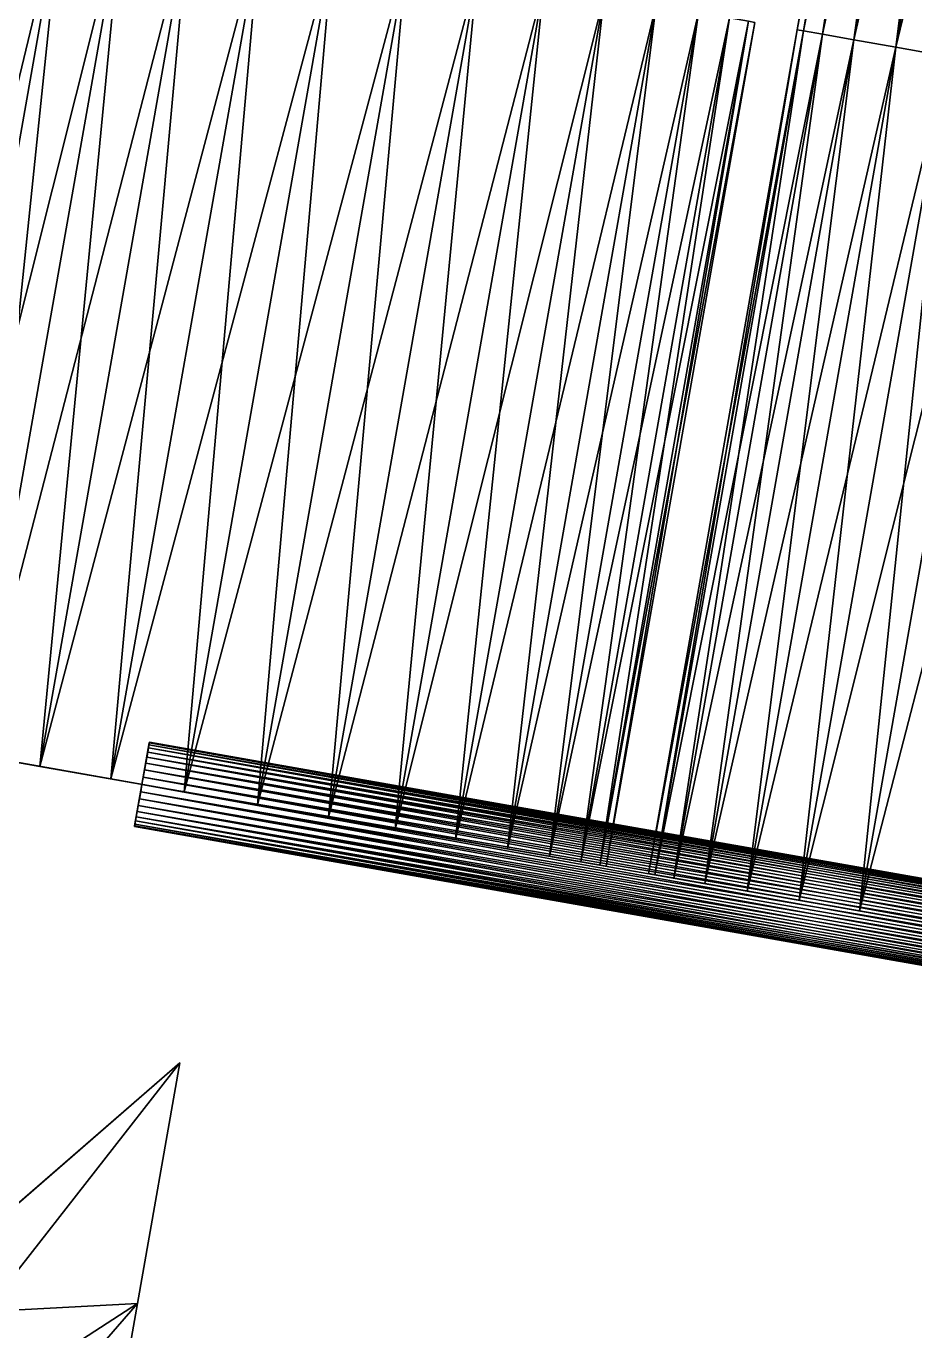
# Model space of a CAD drawing. Header units: metres. Extents: x -1.14 to 1.51, y -0.35 to 3.51.
# Drawn here: x -0.754 to -0.339, y 0.962 to 1.571 of the extents above; entities that cross this region are included whole.
import ezdxf

# ---------------------------------------------------------------- set-up
doc = ezdxf.new("R2010")
doc.units = ezdxf.units.M

msp = doc.modelspace()

# ---------------------------------------------------------------- linework, layer by layer
at = {"layer": 'Banana'}
for points in [[(-0.96697, 0.83976, 0.07063), (-0.96697, 0.83976, -0.07062), (-0.68205, 1.08716, 0)], [(-0.68205, 1.08716, 0.04766), (-0.81853, 0.96865, 0.09211), (-0.96697, 0.83976, 0.07063)], [(-0.68205, 1.08716, 0.04766), (-0.96697, 0.83976, 0.07063), (-0.68205, 1.08716, 0)], [(-0.68205, 1.08716, 0), (-0.96697, 0.83976, -0.07062), (-0.68205, 1.08716, -0.04766)], [(-0.68205, 1.08716, -0.04766), (-0.96697, 0.83976, -0.07062), (-0.81853, 0.96865, -0.09211)], [(-0.68205, 1.08716, 0.1), (-0.83964, 0.88557, 0.09211), (-0.81853, 0.96865, 0.09211)], [(-0.68205, 1.08716, 0.1), (-0.70186, 0.97481, 0.1), (-0.83964, 0.88557, 0.09211)], [(-0.81853, 0.96865, -0.09211), (-0.70186, 0.97481, -0.1), (-0.68205, 1.08716, -0.1)], [(-0.68205, 1.08716, -0.1), (-0.68205, 1.08716, -0.04766), (-0.81853, 0.96865, -0.09211)], [(-0.68205, 1.08716, 0.1), (-0.81853, 0.96865, 0.09211), (-0.68205, 1.08716, 0.04766)], [(-0.68205, 1.08716, 0.04766), (-0.70186, 0.97481, 0.1), (-0.68205, 1.08716, 0.1)], [(-0.68205, 1.08716, 0.04766), (-0.70186, 0.97481, 0.04766), (-0.70186, 0.97481, 0.1)], [(-0.68205, 1.08716, 0), (-0.70186, 0.97481, 0.04766), (-0.68205, 1.08716, 0.04766)], [(-0.68205, 1.08716, 0), (-0.70186, 0.97481, 0), (-0.70186, 0.97481, 0.04766)], [(-0.68205, 1.08716, -0.04766), (-0.70186, 0.97481, 0), (-0.68205, 1.08716, 0)], [(-0.68205, 1.08716, -0.04766), (-0.70186, 0.97481, -0.04766), (-0.70186, 0.97481, 0)], [(-0.68205, 1.08716, -0.1), (-0.70186, 0.97481, -0.04766), (-0.68205, 1.08716, -0.04766)], [(-0.68205, 1.08716, -0.1), (-0.70186, 0.97481, -0.1), (-0.70186, 0.97481, -0.04766)], [(-0.70186, 0.97481, 0.1), (-0.86646, 0.78565, 0.09211), (-0.83964, 0.88557, 0.09211)], [(-0.70186, 0.97481, 0.1), (-0.72564, 0.83993, 0.1), (-0.86646, 0.78565, 0.09211)], [(-0.81853, 0.96865, -0.09211), (-0.83964, 0.88557, -0.09211), (-0.70186, 0.97481, -0.1)], [(-0.83964, 0.88557, -0.09211), (-0.72564, 0.83993, -0.1), (-0.70186, 0.97481, -0.1)], [(-0.70186, 0.97481, 0.04766), (-0.72564, 0.83993, 0.1), (-0.70186, 0.97481, 0.1)], [(-0.70186, 0.97481, 0.04766), (-0.72564, 0.83993, 0.04766), (-0.72564, 0.83993, 0.1)], [(-0.70186, 0.97481, 0), (-0.72564, 0.83993, 0.04766), (-0.70186, 0.97481, 0.04766)], [(-0.70186, 0.97481, 0), (-0.72564, 0.83993, 0), (-0.72564, 0.83993, 0.04766)], [(-0.70186, 0.97481, -0.04766), (-0.72564, 0.83993, 0), (-0.70186, 0.97481, 0)], [(-0.70186, 0.97481, -0.04766), (-0.72564, 0.83993, -0.04766), (-0.72564, 0.83993, 0)], [(-0.70186, 0.97481, -0.1), (-0.72564, 0.83993, -0.04766), (-0.70186, 0.97481, -0.04766)], [(-0.70186, 0.97481, -0.1), (-0.72564, 0.83993, -0.1), (-0.72564, 0.83993, -0.04766)]]:
    msp.add_3dface(points, dxfattribs=at)
at = {"layer": 'Cylinder 7'}
for points in [[(-0.69974, 1.21721, -0.431), (-0.69626, 1.23691, -0.431), (-0.69632, 1.23661, -0.42753)], [(-0.69974, 1.21721, -0.431), (-0.69626, 1.23691, -0.431), (-0.69974, 1.21721, -0.431)], [(-0.69974, 1.21721, -0.431), (-0.69632, 1.23661, -0.43447), (-0.69626, 1.23691, -0.431)], [(-0.69974, 1.21721, -0.431), (-0.69632, 1.23661, -0.42753), (-0.69647, 1.23572, -0.42416)], [(-0.69974, 1.21721, -0.431), (-0.69632, 1.23661, -0.42753), (-0.69974, 1.21721, -0.431)], [(-0.69974, 1.21721, -0.431), (-0.69632, 1.23661, -0.43447), (-0.69974, 1.21721, -0.431)], [(-0.69974, 1.21721, -0.431), (-0.69647, 1.23572, -0.43784), (-0.69632, 1.23661, -0.43447)], [(-0.69632, 1.23661, -0.42753), (-0.69647, 1.23572, -0.42416), (-0.69647, 1.23572, -0.42416)], [(-0.69632, 1.23661, -0.42753), (-0.69632, 1.23661, -0.42753), (-0.69647, 1.23572, -0.42416)], [(-0.69632, 1.23661, -0.42753), (-0.0662, 1.12459, -0.42416), (-0.69647, 1.23572, -0.42416)], [(-0.69647, 1.23572, -0.43784), (-0.69632, 1.23661, -0.43447), (-0.69632, 1.23661, -0.43447)], [(-0.69647, 1.23572, -0.43784), (-0.69647, 1.23572, -0.43784), (-0.69632, 1.23661, -0.43447)], [(-0.69647, 1.23572, -0.43784), (-0.06604, 1.12547, -0.43447), (-0.69632, 1.23661, -0.43447)], [(-0.69626, 1.23691, -0.431), (-0.69632, 1.23661, -0.42753), (-0.69632, 1.23661, -0.42753)], [(-0.69626, 1.23691, -0.431), (-0.69626, 1.23691, -0.431), (-0.69632, 1.23661, -0.42753)], [(-0.69626, 1.23691, -0.431), (-0.06604, 1.12547, -0.42753), (-0.69632, 1.23661, -0.42753)], [(-0.69632, 1.23661, -0.43447), (-0.69626, 1.23691, -0.431), (-0.69626, 1.23691, -0.431)], [(-0.69632, 1.23661, -0.43447), (-0.69632, 1.23661, -0.43447), (-0.69626, 1.23691, -0.431)], [(-0.69632, 1.23661, -0.43447), (-0.06599, 1.12577, -0.431), (-0.69626, 1.23691, -0.431)], [(-0.69632, 1.23661, -0.42753), (-0.06604, 1.12547, -0.42753), (-0.0662, 1.12459, -0.42416)], [(-0.69632, 1.23661, -0.43447), (-0.06604, 1.12547, -0.43447), (-0.06599, 1.12577, -0.431)], [(-0.69626, 1.23691, -0.431), (-0.06599, 1.12577, -0.431), (-0.06604, 1.12547, -0.42753)], [(-0.69974, 1.21721, -0.431), (-0.69647, 1.23572, -0.42416), (-0.69673, 1.23427, -0.421)], [(-0.69974, 1.21721, -0.431), (-0.69647, 1.23572, -0.42416), (-0.69974, 1.21721, -0.431)], [(-0.69974, 1.21721, -0.431), (-0.69647, 1.23572, -0.43784), (-0.69974, 1.21721, -0.431)], [(-0.69974, 1.21721, -0.431), (-0.69673, 1.23427, -0.441), (-0.69647, 1.23572, -0.43784)], [(-0.69974, 1.21721, -0.431), (-0.69673, 1.23427, -0.421), (-0.69708, 1.2323, -0.41814)], [(-0.69974, 1.21721, -0.431), (-0.69673, 1.23427, -0.421), (-0.69974, 1.21721, -0.431)], [(-0.69974, 1.21721, -0.431), (-0.69673, 1.23427, -0.441), (-0.69974, 1.21721, -0.431)], [(-0.69974, 1.21721, -0.431), (-0.69708, 1.2323, -0.44386), (-0.69673, 1.23427, -0.441)], [(-0.69974, 1.21721, -0.431), (-0.69708, 1.2323, -0.41814), (-0.6975, 1.22987, -0.41568)], [(-0.69974, 1.21721, -0.431), (-0.69708, 1.2323, -0.41814), (-0.69974, 1.21721, -0.431)], [(-0.69974, 1.21721, -0.431), (-0.69708, 1.2323, -0.44386), (-0.69974, 1.21721, -0.431)], [(-0.69974, 1.21721, -0.431), (-0.6975, 1.22987, -0.44632), (-0.69708, 1.2323, -0.44386)], [(-0.69708, 1.2323, -0.41814), (-0.6975, 1.22987, -0.41568), (-0.6975, 1.22987, -0.41568)], [(-0.69708, 1.2323, -0.41814), (-0.69708, 1.2323, -0.41814), (-0.6975, 1.22987, -0.41568)], [(-0.69708, 1.2323, -0.41814), (-0.06723, 1.11874, -0.41568), (-0.6975, 1.22987, -0.41568)], [(-0.6975, 1.22987, -0.44632), (-0.69708, 1.2323, -0.44386), (-0.69708, 1.2323, -0.44386)], [(-0.6975, 1.22987, -0.44632), (-0.6975, 1.22987, -0.44632), (-0.69708, 1.2323, -0.44386)], [(-0.6975, 1.22987, -0.44632), (-0.0668, 1.12117, -0.44386), (-0.69708, 1.2323, -0.44386)], [(-0.69673, 1.23427, -0.421), (-0.69708, 1.2323, -0.41814), (-0.69708, 1.2323, -0.41814)], [(-0.69673, 1.23427, -0.421), (-0.69673, 1.23427, -0.421), (-0.69708, 1.2323, -0.41814)], [(-0.69673, 1.23427, -0.421), (-0.0668, 1.12117, -0.41814), (-0.69708, 1.2323, -0.41814)], [(-0.69708, 1.2323, -0.44386), (-0.69673, 1.23427, -0.441), (-0.69673, 1.23427, -0.441)], [(-0.69708, 1.2323, -0.44386), (-0.69708, 1.2323, -0.44386), (-0.69673, 1.23427, -0.441)], [(-0.69708, 1.2323, -0.44386), (-0.06645, 1.12313, -0.441), (-0.69673, 1.23427, -0.441)], [(-0.69708, 1.2323, -0.41814), (-0.0668, 1.12117, -0.41814), (-0.06723, 1.11874, -0.41568)], [(-0.69708, 1.2323, -0.44386), (-0.0668, 1.12117, -0.44386), (-0.06645, 1.12313, -0.441)], [(-0.69647, 1.23572, -0.42416), (-0.69673, 1.23427, -0.421), (-0.69673, 1.23427, -0.421)], [(-0.69647, 1.23572, -0.42416), (-0.69647, 1.23572, -0.42416), (-0.69673, 1.23427, -0.421)], [(-0.69647, 1.23572, -0.42416), (-0.06645, 1.12313, -0.421), (-0.69673, 1.23427, -0.421)], [(-0.69673, 1.23427, -0.441), (-0.69647, 1.23572, -0.43784), (-0.69647, 1.23572, -0.43784)], [(-0.69673, 1.23427, -0.441), (-0.69673, 1.23427, -0.441), (-0.69647, 1.23572, -0.43784)], [(-0.69673, 1.23427, -0.441), (-0.0662, 1.12459, -0.43784), (-0.69647, 1.23572, -0.43784)], [(-0.69673, 1.23427, -0.421), (-0.06645, 1.12313, -0.421), (-0.0668, 1.12117, -0.41814)], [(-0.69673, 1.23427, -0.441), (-0.06645, 1.12313, -0.441), (-0.0662, 1.12459, -0.43784)], [(-0.69647, 1.23572, -0.42416), (-0.0662, 1.12459, -0.42416), (-0.06645, 1.12313, -0.421)], [(-0.69647, 1.23572, -0.43784), (-0.0662, 1.12459, -0.43784), (-0.06604, 1.12547, -0.43447)], [(-0.69974, 1.21721, -0.431), (-0.6975, 1.22987, -0.41568), (-0.698, 1.22706, -0.41368)], [(-0.69974, 1.21721, -0.431), (-0.6975, 1.22987, -0.41568), (-0.69974, 1.21721, -0.431)], [(-0.69974, 1.21721, -0.431), (-0.6975, 1.22987, -0.44632), (-0.69974, 1.21721, -0.431)], [(-0.69974, 1.21721, -0.431), (-0.698, 1.22706, -0.44832), (-0.6975, 1.22987, -0.44632)], [(-0.69974, 1.21721, -0.431), (-0.698, 1.22706, -0.41368), (-0.69855, 1.22395, -0.41221)], [(-0.69974, 1.21721, -0.431), (-0.698, 1.22706, -0.41368), (-0.69974, 1.21721, -0.431)], [(-0.69974, 1.21721, -0.431), (-0.698, 1.22706, -0.44832), (-0.69974, 1.21721, -0.431)], [(-0.69974, 1.21721, -0.431), (-0.69855, 1.22395, -0.44979), (-0.698, 1.22706, -0.44832)], [(-0.698, 1.22706, -0.41368), (-0.69855, 1.22395, -0.41221), (-0.69855, 1.22395, -0.41221)], [(-0.698, 1.22706, -0.41368), (-0.698, 1.22706, -0.41368), (-0.69855, 1.22395, -0.41221)], [(-0.698, 1.22706, -0.41368), (-0.06827, 1.11281, -0.41221), (-0.69855, 1.22395, -0.41221)], [(-0.69855, 1.22395, -0.44979), (-0.698, 1.22706, -0.44832), (-0.698, 1.22706, -0.44832)], [(-0.69855, 1.22395, -0.44979), (-0.69855, 1.22395, -0.44979), (-0.698, 1.22706, -0.44832)], [(-0.69855, 1.22395, -0.44979), (-0.06772, 1.11593, -0.44832), (-0.698, 1.22706, -0.44832)], [(-0.6975, 1.22987, -0.41568), (-0.698, 1.22706, -0.41368), (-0.698, 1.22706, -0.41368)], [(-0.6975, 1.22987, -0.41568), (-0.6975, 1.22987, -0.41568), (-0.698, 1.22706, -0.41368)], [(-0.6975, 1.22987, -0.41568), (-0.06772, 1.11593, -0.41368), (-0.698, 1.22706, -0.41368)], [(-0.698, 1.22706, -0.44832), (-0.6975, 1.22987, -0.44632), (-0.6975, 1.22987, -0.44632)], [(-0.698, 1.22706, -0.44832), (-0.698, 1.22706, -0.44832), (-0.6975, 1.22987, -0.44632)], [(-0.698, 1.22706, -0.44832), (-0.06723, 1.11874, -0.44632), (-0.6975, 1.22987, -0.44632)], [(-0.698, 1.22706, -0.41368), (-0.06772, 1.11593, -0.41368), (-0.06827, 1.11281, -0.41221)], [(-0.698, 1.22706, -0.44832), (-0.06772, 1.11593, -0.44832), (-0.06723, 1.11874, -0.44632)], [(-0.6975, 1.22987, -0.41568), (-0.06723, 1.11874, -0.41568), (-0.06772, 1.11593, -0.41368)], [(-0.6975, 1.22987, -0.44632), (-0.06723, 1.11874, -0.44632), (-0.0668, 1.12117, -0.44386)], [(-0.69974, 1.21721, -0.431), (-0.69855, 1.22395, -0.41221), (-0.69913, 1.22063, -0.4113)], [(-0.69974, 1.21721, -0.431), (-0.69855, 1.22395, -0.41221), (-0.69974, 1.21721, -0.431)], [(-0.69974, 1.21721, -0.431), (-0.69855, 1.22395, -0.44979), (-0.69974, 1.21721, -0.431)], [(-0.69974, 1.21721, -0.431), (-0.69913, 1.22063, -0.4507), (-0.69855, 1.22395, -0.44979)], [(-0.69974, 1.21721, -0.431), (-0.69913, 1.22063, -0.4113), (-0.69974, 1.21721, -0.411)], [(-0.69913, 1.22063, -0.4113), (-0.69974, 1.21721, -0.411), (-0.69974, 1.21721, -0.411)], [(-0.69913, 1.22063, -0.4113), (-0.69913, 1.22063, -0.4113), (-0.69974, 1.21721, -0.411)], [(-0.69913, 1.22063, -0.4113), (-0.06946, 1.10608, -0.411), (-0.69974, 1.21721, -0.411)], [(-0.69974, 1.21721, -0.431), (-0.69913, 1.22063, -0.4113), (-0.69974, 1.21721, -0.431)], [(-0.69974, 1.21721, -0.431), (-0.69913, 1.22063, -0.4507), (-0.69974, 1.21721, -0.431)], [(-0.69974, 1.21721, -0.431), (-0.69974, 1.21721, -0.451), (-0.69913, 1.22063, -0.4507)], [(-0.69974, 1.21721, -0.451), (-0.69913, 1.22063, -0.4507), (-0.69913, 1.22063, -0.4507)], [(-0.69974, 1.21721, -0.451), (-0.69974, 1.21721, -0.451), (-0.69913, 1.22063, -0.4507)], [(-0.69974, 1.21721, -0.451), (-0.06886, 1.1095, -0.4507), (-0.69913, 1.22063, -0.4507)], [(-0.69855, 1.22395, -0.41221), (-0.69913, 1.22063, -0.4113), (-0.69913, 1.22063, -0.4113)], [(-0.69855, 1.22395, -0.41221), (-0.69855, 1.22395, -0.41221), (-0.69913, 1.22063, -0.4113)], [(-0.69855, 1.22395, -0.41221), (-0.06886, 1.1095, -0.4113), (-0.69913, 1.22063, -0.4113)], [(-0.69913, 1.22063, -0.4507), (-0.69855, 1.22395, -0.44979), (-0.69855, 1.22395, -0.44979)], [(-0.69913, 1.22063, -0.4507), (-0.69913, 1.22063, -0.4507), (-0.69855, 1.22395, -0.44979)], [(-0.69913, 1.22063, -0.4507), (-0.06827, 1.11281, -0.44979), (-0.69855, 1.22395, -0.44979)], [(-0.69913, 1.22063, -0.4113), (-0.06886, 1.1095, -0.4113), (-0.06946, 1.10608, -0.411)], [(-0.69913, 1.22063, -0.4507), (-0.06886, 1.1095, -0.4507), (-0.06827, 1.11281, -0.44979)], [(-0.69855, 1.22395, -0.41221), (-0.06827, 1.11281, -0.41221), (-0.06886, 1.1095, -0.4113)], [(-0.69855, 1.22395, -0.44979), (-0.06827, 1.11281, -0.44979), (-0.06772, 1.11593, -0.44832)], [(-0.69974, 1.21721, -0.431), (-0.70321, 1.19751, -0.431), (-0.70316, 1.19781, -0.43447)], [(-0.69974, 1.21721, -0.431), (-0.70321, 1.19751, -0.431), (-0.69974, 1.21721, -0.431)], [(-0.69974, 1.21721, -0.431), (-0.70316, 1.19781, -0.42753), (-0.70321, 1.19751, -0.431)], [(-0.69974, 1.21721, -0.431), (-0.70316, 1.19781, -0.43447), (-0.703, 1.1987, -0.43784)], [(-0.69974, 1.21721, -0.431), (-0.70316, 1.19781, -0.43447), (-0.69974, 1.21721, -0.431)], [(-0.69974, 1.21721, -0.431), (-0.70316, 1.19781, -0.42753), (-0.69974, 1.21721, -0.431)], [(-0.69974, 1.21721, -0.431), (-0.703, 1.1987, -0.42416), (-0.70316, 1.19781, -0.42753)], [(-0.69974, 1.21721, -0.431), (-0.703, 1.1987, -0.43784), (-0.70274, 1.20015, -0.441)], [(-0.69974, 1.21721, -0.431), (-0.703, 1.1987, -0.43784), (-0.69974, 1.21721, -0.431)], [(-0.69974, 1.21721, -0.431), (-0.703, 1.1987, -0.42416), (-0.69974, 1.21721, -0.431)], [(-0.69974, 1.21721, -0.431), (-0.70274, 1.20015, -0.421), (-0.703, 1.1987, -0.42416)], [(-0.69974, 1.21721, -0.431), (-0.70274, 1.20015, -0.441), (-0.7024, 1.20212, -0.44386)], [(-0.69974, 1.21721, -0.431), (-0.70274, 1.20015, -0.441), (-0.69974, 1.21721, -0.431)], [(-0.69974, 1.21721, -0.431), (-0.70274, 1.20015, -0.421), (-0.69974, 1.21721, -0.431)], [(-0.69974, 1.21721, -0.431), (-0.7024, 1.20212, -0.41814), (-0.70274, 1.20015, -0.421)], [(-0.69974, 1.21721, -0.431), (-0.7024, 1.20212, -0.44386), (-0.70197, 1.20455, -0.44632)], [(-0.69974, 1.21721, -0.431), (-0.7024, 1.20212, -0.44386), (-0.69974, 1.21721, -0.431)], [(-0.69974, 1.21721, -0.431), (-0.7024, 1.20212, -0.41814), (-0.69974, 1.21721, -0.431)], [(-0.69974, 1.21721, -0.431), (-0.70197, 1.20455, -0.41568), (-0.7024, 1.20212, -0.41814)], [(-0.69974, 1.21721, -0.431), (-0.70197, 1.20455, -0.44632), (-0.70147, 1.20736, -0.44832)], [(-0.69974, 1.21721, -0.431), (-0.70197, 1.20455, -0.44632), (-0.69974, 1.21721, -0.431)], [(-0.69974, 1.21721, -0.431), (-0.70197, 1.20455, -0.41568), (-0.69974, 1.21721, -0.431)], [(-0.69974, 1.21721, -0.431), (-0.70147, 1.20736, -0.41368), (-0.70197, 1.20455, -0.41568)], [(-0.69974, 1.21721, -0.431), (-0.70147, 1.20736, -0.44832), (-0.70092, 1.21047, -0.44979)], [(-0.69974, 1.21721, -0.431), (-0.70147, 1.20736, -0.44832), (-0.69974, 1.21721, -0.431)], [(-0.69974, 1.21721, -0.431), (-0.70147, 1.20736, -0.41368), (-0.69974, 1.21721, -0.431)], [(-0.69974, 1.21721, -0.431), (-0.70092, 1.21047, -0.41221), (-0.70147, 1.20736, -0.41368)], [(-0.69974, 1.21721, -0.431), (-0.70092, 1.21047, -0.44979), (-0.70034, 1.21379, -0.4507)], [(-0.69974, 1.21721, -0.431), (-0.70092, 1.21047, -0.44979), (-0.69974, 1.21721, -0.431)], [(-0.69974, 1.21721, -0.431), (-0.70092, 1.21047, -0.41221), (-0.69974, 1.21721, -0.431)], [(-0.69974, 1.21721, -0.431), (-0.70034, 1.21379, -0.4113), (-0.70092, 1.21047, -0.41221)], [(-0.70092, 1.21047, -0.44979), (-0.70034, 1.21379, -0.4507), (-0.70034, 1.21379, -0.4507)], [(-0.70092, 1.21047, -0.44979), (-0.70092, 1.21047, -0.44979), (-0.70034, 1.21379, -0.4507)], [(-0.70092, 1.21047, -0.44979), (-0.07006, 1.10266, -0.4507), (-0.70034, 1.21379, -0.4507)], [(-0.70034, 1.21379, -0.4113), (-0.70092, 1.21047, -0.41221), (-0.70092, 1.21047, -0.41221)], [(-0.70034, 1.21379, -0.4113), (-0.70034, 1.21379, -0.4113), (-0.70092, 1.21047, -0.41221)], [(-0.70034, 1.21379, -0.4113), (-0.07065, 1.09934, -0.41221), (-0.70092, 1.21047, -0.41221)], [(-0.69974, 1.21721, -0.431), (-0.70034, 1.21379, -0.4507), (-0.69974, 1.21721, -0.451)], [(-0.70034, 1.21379, -0.4507), (-0.69974, 1.21721, -0.451), (-0.69974, 1.21721, -0.451)], [(-0.70034, 1.21379, -0.4507), (-0.70034, 1.21379, -0.4507), (-0.69974, 1.21721, -0.451)], [(-0.70034, 1.21379, -0.4507), (-0.06946, 1.10608, -0.451), (-0.69974, 1.21721, -0.451)], [(-0.69974, 1.21721, -0.431), (-0.70034, 1.21379, -0.4507), (-0.69974, 1.21721, -0.431)], [(-0.69974, 1.21721, -0.431), (-0.70034, 1.21379, -0.4113), (-0.69974, 1.21721, -0.431)], [(-0.69974, 1.21721, -0.431), (-0.69974, 1.21721, -0.411), (-0.70034, 1.21379, -0.4113)], [(-0.69974, 1.21721, -0.411), (-0.70034, 1.21379, -0.4113), (-0.70034, 1.21379, -0.4113)], [(-0.69974, 1.21721, -0.411), (-0.69974, 1.21721, -0.411), (-0.70034, 1.21379, -0.4113)], [(-0.69974, 1.21721, -0.411), (-0.07006, 1.10266, -0.4113), (-0.70034, 1.21379, -0.4113)], [(-0.70034, 1.21379, -0.4507), (-0.07006, 1.10266, -0.4507), (-0.06946, 1.10608, -0.451)], [(-0.70034, 1.21379, -0.4113), (-0.07006, 1.10266, -0.4113), (-0.07065, 1.09934, -0.41221)], [(-0.69974, 1.21721, -0.431), (-0.69974, 1.21721, -0.451), (-0.69974, 1.21721, -0.431)], [(-0.69974, 1.21721, -0.411), (-0.06946, 1.10608, -0.411), (-0.07006, 1.10266, -0.4113)], [(-0.69974, 1.21721, -0.431), (-0.69974, 1.21721, -0.411), (-0.69974, 1.21721, -0.431)], [(-0.69974, 1.21721, -0.451), (-0.06946, 1.10608, -0.451), (-0.06886, 1.1095, -0.4507)], [(-0.70197, 1.20455, -0.44632), (-0.70147, 1.20736, -0.44832), (-0.70147, 1.20736, -0.44832)], [(-0.70197, 1.20455, -0.44632), (-0.70197, 1.20455, -0.44632), (-0.70147, 1.20736, -0.44832)], [(-0.70197, 1.20455, -0.44632), (-0.0712, 1.09623, -0.44832), (-0.70147, 1.20736, -0.44832)], [(-0.70147, 1.20736, -0.41368), (-0.70197, 1.20455, -0.41568), (-0.70197, 1.20455, -0.41568)], [(-0.70147, 1.20736, -0.41368), (-0.70147, 1.20736, -0.41368), (-0.70197, 1.20455, -0.41568)], [(-0.70147, 1.20736, -0.41368), (-0.07169, 1.09342, -0.41568), (-0.70197, 1.20455, -0.41568)], [(-0.70147, 1.20736, -0.44832), (-0.70092, 1.21047, -0.44979), (-0.70092, 1.21047, -0.44979)], [(-0.70147, 1.20736, -0.44832), (-0.70147, 1.20736, -0.44832), (-0.70092, 1.21047, -0.44979)], [(-0.70147, 1.20736, -0.44832), (-0.07065, 1.09934, -0.44979), (-0.70092, 1.21047, -0.44979)], [(-0.70092, 1.21047, -0.41221), (-0.70147, 1.20736, -0.41368), (-0.70147, 1.20736, -0.41368)], [(-0.70092, 1.21047, -0.41221), (-0.70092, 1.21047, -0.41221), (-0.70147, 1.20736, -0.41368)], [(-0.70092, 1.21047, -0.41221), (-0.0712, 1.09623, -0.41368), (-0.70147, 1.20736, -0.41368)], [(-0.70147, 1.20736, -0.44832), (-0.0712, 1.09623, -0.44832), (-0.07065, 1.09934, -0.44979)], [(-0.70147, 1.20736, -0.41368), (-0.0712, 1.09623, -0.41368), (-0.07169, 1.09342, -0.41568)], [(-0.70092, 1.21047, -0.44979), (-0.07065, 1.09934, -0.44979), (-0.07006, 1.10266, -0.4507)], [(-0.70092, 1.21047, -0.41221), (-0.07065, 1.09934, -0.41221), (-0.0712, 1.09623, -0.41368)], [(-0.703, 1.1987, -0.43784), (-0.70274, 1.20015, -0.441), (-0.70274, 1.20015, -0.441)], [(-0.703, 1.1987, -0.43784), (-0.703, 1.1987, -0.43784), (-0.70274, 1.20015, -0.441)], [(-0.703, 1.1987, -0.43784), (-0.07247, 1.08902, -0.441), (-0.70274, 1.20015, -0.441)], [(-0.70274, 1.20015, -0.421), (-0.703, 1.1987, -0.42416), (-0.703, 1.1987, -0.42416)], [(-0.70274, 1.20015, -0.421), (-0.70274, 1.20015, -0.421), (-0.703, 1.1987, -0.42416)], [(-0.70274, 1.20015, -0.421), (-0.07272, 1.08757, -0.42416), (-0.703, 1.1987, -0.42416)], [(-0.70274, 1.20015, -0.441), (-0.7024, 1.20212, -0.44386), (-0.7024, 1.20212, -0.44386)], [(-0.70274, 1.20015, -0.441), (-0.70274, 1.20015, -0.441), (-0.7024, 1.20212, -0.44386)], [(-0.70274, 1.20015, -0.441), (-0.07212, 1.09099, -0.44386), (-0.7024, 1.20212, -0.44386)], [(-0.7024, 1.20212, -0.41814), (-0.70274, 1.20015, -0.421), (-0.70274, 1.20015, -0.421)], [(-0.7024, 1.20212, -0.41814), (-0.7024, 1.20212, -0.41814), (-0.70274, 1.20015, -0.421)], [(-0.7024, 1.20212, -0.41814), (-0.07247, 1.08902, -0.421), (-0.70274, 1.20015, -0.421)], [(-0.70274, 1.20015, -0.441), (-0.07247, 1.08902, -0.441), (-0.07212, 1.09099, -0.44386)], [(-0.70274, 1.20015, -0.421), (-0.07247, 1.08902, -0.421), (-0.07272, 1.08757, -0.42416)], [(-0.7024, 1.20212, -0.44386), (-0.70197, 1.20455, -0.44632), (-0.70197, 1.20455, -0.44632)], [(-0.7024, 1.20212, -0.44386), (-0.7024, 1.20212, -0.44386), (-0.70197, 1.20455, -0.44632)], [(-0.7024, 1.20212, -0.44386), (-0.07169, 1.09342, -0.44632), (-0.70197, 1.20455, -0.44632)], [(-0.70197, 1.20455, -0.41568), (-0.7024, 1.20212, -0.41814), (-0.7024, 1.20212, -0.41814)], [(-0.70197, 1.20455, -0.41568), (-0.70197, 1.20455, -0.41568), (-0.7024, 1.20212, -0.41814)], [(-0.70197, 1.20455, -0.41568), (-0.07212, 1.09099, -0.41814), (-0.7024, 1.20212, -0.41814)], [(-0.7024, 1.20212, -0.44386), (-0.07212, 1.09099, -0.44386), (-0.07169, 1.09342, -0.44632)], [(-0.7024, 1.20212, -0.41814), (-0.07212, 1.09099, -0.41814), (-0.07247, 1.08902, -0.421)], [(-0.70197, 1.20455, -0.44632), (-0.07169, 1.09342, -0.44632), (-0.0712, 1.09623, -0.44832)], [(-0.70197, 1.20455, -0.41568), (-0.07169, 1.09342, -0.41568), (-0.07212, 1.09099, -0.41814)], [(-0.70321, 1.19751, -0.431), (-0.70316, 1.19781, -0.43447), (-0.70316, 1.19781, -0.43447)], [(-0.70321, 1.19751, -0.431), (-0.70321, 1.19751, -0.431), (-0.70316, 1.19781, -0.43447)], [(-0.70321, 1.19751, -0.431), (-0.07288, 1.08668, -0.43447), (-0.70316, 1.19781, -0.43447)], [(-0.70316, 1.19781, -0.42753), (-0.70321, 1.19751, -0.431), (-0.70321, 1.19751, -0.431)], [(-0.70316, 1.19781, -0.42753), (-0.70316, 1.19781, -0.42753), (-0.70321, 1.19751, -0.431)], [(-0.70316, 1.19781, -0.42753), (-0.07293, 1.08638, -0.431), (-0.70321, 1.19751, -0.431)], [(-0.70321, 1.19751, -0.431), (-0.07293, 1.08638, -0.431), (-0.07288, 1.08668, -0.43447)], [(-0.70316, 1.19781, -0.43447), (-0.703, 1.1987, -0.43784), (-0.703, 1.1987, -0.43784)], [(-0.70316, 1.19781, -0.43447), (-0.70316, 1.19781, -0.43447), (-0.703, 1.1987, -0.43784)], [(-0.70316, 1.19781, -0.43447), (-0.07272, 1.08757, -0.43784), (-0.703, 1.1987, -0.43784)], [(-0.703, 1.1987, -0.42416), (-0.70316, 1.19781, -0.42753), (-0.70316, 1.19781, -0.42753)], [(-0.703, 1.1987, -0.42416), (-0.703, 1.1987, -0.42416), (-0.70316, 1.19781, -0.42753)], [(-0.703, 1.1987, -0.42416), (-0.07288, 1.08668, -0.42753), (-0.70316, 1.19781, -0.42753)], [(-0.70316, 1.19781, -0.43447), (-0.07288, 1.08668, -0.43447), (-0.07272, 1.08757, -0.43784)], [(-0.70316, 1.19781, -0.42753), (-0.07288, 1.08668, -0.42753), (-0.07293, 1.08638, -0.431)], [(-0.703, 1.1987, -0.43784), (-0.07272, 1.08757, -0.43784), (-0.07247, 1.08902, -0.441)], [(-0.703, 1.1987, -0.42416), (-0.07272, 1.08757, -0.42416), (-0.07288, 1.08668, -0.42753)]]:
    msp.add_3dface(points, dxfattribs=at)
at = {"layer": 'Cylinder 8'}
for points in [[(-0.39392, 1.56946, -0.2), (-0.32446, 1.96338, -0.2), (-0.32147, 1.96285, -0.16527)], [(-0.39093, 1.56893, -0.23473), (-0.32446, 1.96338, -0.2), (-0.39392, 1.56946, -0.2)], [(-0.39392, 1.56946, -0.2), (-0.32147, 1.96285, -0.16527), (-0.39093, 1.56893, -0.16527)], [(-0.39093, 1.56893, -0.23473), (-0.32147, 1.96285, -0.23473), (-0.32446, 1.96338, -0.2)], [(-0.39093, 1.56893, -0.16527), (-0.32147, 1.96285, -0.16527), (-0.31259, 1.96129, -0.1316)], [(-0.38204, 1.56736, -0.2684), (-0.32147, 1.96285, -0.23473), (-0.39093, 1.56893, -0.23473)], [(-0.38204, 1.56736, -0.2684), (-0.31259, 1.96129, -0.2684), (-0.32147, 1.96285, -0.23473)], [(-0.39093, 1.56893, -0.16527), (-0.31259, 1.96129, -0.1316), (-0.38204, 1.56736, -0.1316)], [(-0.38204, 1.56736, -0.1316), (-0.31259, 1.96129, -0.1316), (-0.29808, 1.95873, -0.1)], [(-0.36754, 1.56481, -0.3), (-0.31259, 1.96129, -0.2684), (-0.38204, 1.56736, -0.2684)], [(-0.38204, 1.56736, -0.1316), (-0.29808, 1.95873, -0.1), (-0.36754, 1.56481, -0.1)], [(-0.36754, 1.56481, -0.3), (-0.29808, 1.95873, -0.3), (-0.31259, 1.96129, -0.2684)], [(-0.36754, 1.56481, -0.1), (-0.29808, 1.95873, -0.1), (-0.27838, 1.95526, -0.07144)], [(-0.34784, 1.56133, -0.32856), (-0.29808, 1.95873, -0.3), (-0.36754, 1.56481, -0.3)], [(-0.34784, 1.56133, -0.32856), (-0.27838, 1.95526, -0.32856), (-0.29808, 1.95873, -0.3)], [(-0.36754, 1.56481, -0.1), (-0.27838, 1.95526, -0.07144), (-0.34784, 1.56133, -0.07144)], [(-0.34784, 1.56133, -0.07144), (-0.27838, 1.95526, -0.07144), (-0.25411, 1.95098, -0.04679)], [(-0.32357, 1.55705, -0.35321), (-0.27838, 1.95526, -0.32856), (-0.34784, 1.56133, -0.32856)], [(-0.34784, 1.56133, -0.07144), (-0.25411, 1.95098, -0.04679), (-0.32357, 1.55705, -0.04679)], [(-0.46338, 1.17554, -0.2), (-0.39392, 1.56946, -0.2), (-0.39093, 1.56893, -0.16527)], [(-0.46039, 1.17501, -0.23473), (-0.39392, 1.56946, -0.2), (-0.46338, 1.17554, -0.2)], [(-0.46338, 1.17554, -0.2), (-0.39093, 1.56893, -0.16527), (-0.46039, 1.17501, -0.16527)], [(-0.46039, 1.17501, -0.23473), (-0.39093, 1.56893, -0.23473), (-0.39392, 1.56946, -0.2)], [(-0.46039, 1.17501, -0.16527), (-0.39093, 1.56893, -0.16527), (-0.38204, 1.56736, -0.1316)], [(-0.4515, 1.17344, -0.2684), (-0.39093, 1.56893, -0.23473), (-0.46039, 1.17501, -0.23473)], [(-0.46039, 1.17501, -0.16527), (-0.38204, 1.56736, -0.1316), (-0.4515, 1.17344, -0.1316)], [(-0.4515, 1.17344, -0.2684), (-0.38204, 1.56736, -0.2684), (-0.39093, 1.56893, -0.23473)], [(-0.4515, 1.17344, -0.1316), (-0.38204, 1.56736, -0.1316), (-0.36754, 1.56481, -0.1)], [(-0.43699, 1.17088, -0.3), (-0.38204, 1.56736, -0.2684), (-0.4515, 1.17344, -0.2684)], [(-0.43699, 1.17088, -0.3), (-0.36754, 1.56481, -0.3), (-0.38204, 1.56736, -0.2684)], [(-0.4515, 1.17344, -0.1316), (-0.36754, 1.56481, -0.1), (-0.43699, 1.17088, -0.1)], [(-0.43699, 1.17088, -0.1), (-0.36754, 1.56481, -0.1), (-0.34784, 1.56133, -0.07144)], [(-0.4173, 1.16741, -0.32856), (-0.36754, 1.56481, -0.3), (-0.43699, 1.17088, -0.3)], [(-0.43699, 1.17088, -0.1), (-0.34784, 1.56133, -0.07144), (-0.4173, 1.16741, -0.07144)], [(-0.4173, 1.16741, -0.32856), (-0.34784, 1.56133, -0.32856), (-0.36754, 1.56481, -0.3)], [(-0.4173, 1.16741, -0.07144), (-0.34784, 1.56133, -0.07144), (-0.32357, 1.55705, -0.04679)], [(-0.39302, 1.16313, -0.35321), (-0.34784, 1.56133, -0.32856), (-0.4173, 1.16741, -0.32856)], [(-0.39302, 1.16313, -0.35321), (-0.32357, 1.55705, -0.35321), (-0.34784, 1.56133, -0.32856)], [(-0.4173, 1.16741, -0.07144), (-0.32357, 1.55705, -0.04679), (-0.39302, 1.16313, -0.04679)], [(-0.39302, 1.16313, -0.04679), (-0.32357, 1.55705, -0.04679), (-0.29544, 1.55209, -0.02679)], [(-0.3649, 1.15817, -0.37321), (-0.32357, 1.55705, -0.35321), (-0.39302, 1.16313, -0.35321)], [(-0.3649, 1.15817, -0.37321), (-0.29544, 1.55209, -0.37321), (-0.32357, 1.55705, -0.35321)], [(-0.39302, 1.16313, -0.04679), (-0.29544, 1.55209, -0.02679), (-0.3649, 1.15817, -0.02679)], [(-0.3649, 1.15817, -0.02679), (-0.29544, 1.55209, -0.02679), (-0.26433, 1.54661, -0.01206)], [(-0.33379, 1.15268, -0.38794), (-0.29544, 1.55209, -0.37321), (-0.3649, 1.15817, -0.37321)], [(-0.3649, 1.15817, -0.02679), (-0.26433, 1.54661, -0.01206), (-0.33379, 1.15268, -0.01206)], [(-0.26642, 1.14081, -0.2), (-0.46338, 1.17554, -0.2), (-0.46039, 1.17501, -0.16527)], [(-0.46338, 1.17554, -0.2), (-0.46039, 1.17501, -0.16527), (-0.46039, 1.17501, -0.16527)], [(-0.46338, 1.17554, -0.2), (-0.46338, 1.17554, -0.2), (-0.46039, 1.17501, -0.16527)], [(-0.26642, 1.14081, -0.2), (-0.46338, 1.17554, -0.2), (-0.26642, 1.14081, -0.2)], [(-0.26642, 1.14081, -0.2), (-0.46039, 1.17501, -0.23473), (-0.46338, 1.17554, -0.2)], [(-0.46039, 1.17501, -0.23473), (-0.46338, 1.17554, -0.2), (-0.46338, 1.17554, -0.2)], [(-0.46039, 1.17501, -0.23473), (-0.46039, 1.17501, -0.23473), (-0.46338, 1.17554, -0.2)], [(-0.26642, 1.14081, -0.2), (-0.46039, 1.17501, -0.16527), (-0.4515, 1.17344, -0.1316)], [(-0.46039, 1.17501, -0.16527), (-0.4515, 1.17344, -0.1316), (-0.4515, 1.17344, -0.1316)], [(-0.46039, 1.17501, -0.16527), (-0.46039, 1.17501, -0.16527), (-0.4515, 1.17344, -0.1316)], [(-0.26642, 1.14081, -0.2), (-0.46039, 1.17501, -0.16527), (-0.26642, 1.14081, -0.2)], [(-0.26642, 1.14081, -0.2), (-0.46039, 1.17501, -0.23473), (-0.26642, 1.14081, -0.2)], [(-0.26642, 1.14081, -0.2), (-0.4515, 1.17344, -0.2684), (-0.46039, 1.17501, -0.23473)], [(-0.4515, 1.17344, -0.2684), (-0.46039, 1.17501, -0.23473), (-0.46039, 1.17501, -0.23473)], [(-0.4515, 1.17344, -0.2684), (-0.4515, 1.17344, -0.2684), (-0.46039, 1.17501, -0.23473)], [(-0.26642, 1.14081, -0.2), (-0.4515, 1.17344, -0.1316), (-0.43699, 1.17088, -0.1)], [(-0.4515, 1.17344, -0.1316), (-0.43699, 1.17088, -0.1), (-0.43699, 1.17088, -0.1)], [(-0.4515, 1.17344, -0.1316), (-0.4515, 1.17344, -0.1316), (-0.43699, 1.17088, -0.1)], [(-0.26642, 1.14081, -0.2), (-0.4515, 1.17344, -0.1316), (-0.26642, 1.14081, -0.2)], [(-0.26642, 1.14081, -0.2), (-0.4515, 1.17344, -0.2684), (-0.26642, 1.14081, -0.2)], [(-0.26642, 1.14081, -0.2), (-0.43699, 1.17088, -0.3), (-0.4515, 1.17344, -0.2684)], [(-0.43699, 1.17088, -0.3), (-0.4515, 1.17344, -0.2684), (-0.4515, 1.17344, -0.2684)], [(-0.43699, 1.17088, -0.3), (-0.43699, 1.17088, -0.3), (-0.4515, 1.17344, -0.2684)], [(-0.26642, 1.14081, -0.2), (-0.43699, 1.17088, -0.1), (-0.4173, 1.16741, -0.07144)], [(-0.43699, 1.17088, -0.1), (-0.4173, 1.16741, -0.07144), (-0.4173, 1.16741, -0.07144)], [(-0.43699, 1.17088, -0.1), (-0.43699, 1.17088, -0.1), (-0.4173, 1.16741, -0.07144)], [(-0.26642, 1.14081, -0.2), (-0.43699, 1.17088, -0.1), (-0.26642, 1.14081, -0.2)], [(-0.26642, 1.14081, -0.2), (-0.43699, 1.17088, -0.3), (-0.26642, 1.14081, -0.2)], [(-0.26642, 1.14081, -0.2), (-0.4173, 1.16741, -0.32856), (-0.43699, 1.17088, -0.3)], [(-0.4173, 1.16741, -0.32856), (-0.43699, 1.17088, -0.3), (-0.43699, 1.17088, -0.3)], [(-0.4173, 1.16741, -0.32856), (-0.4173, 1.16741, -0.32856), (-0.43699, 1.17088, -0.3)], [(-0.26642, 1.14081, -0.2), (-0.4173, 1.16741, -0.07144), (-0.39302, 1.16313, -0.04679)], [(-0.4173, 1.16741, -0.07144), (-0.39302, 1.16313, -0.04679), (-0.39302, 1.16313, -0.04679)], [(-0.4173, 1.16741, -0.07144), (-0.4173, 1.16741, -0.07144), (-0.39302, 1.16313, -0.04679)], [(-0.26642, 1.14081, -0.2), (-0.4173, 1.16741, -0.07144), (-0.26642, 1.14081, -0.2)], [(-0.26642, 1.14081, -0.2), (-0.4173, 1.16741, -0.32856), (-0.26642, 1.14081, -0.2)], [(-0.26642, 1.14081, -0.2), (-0.39302, 1.16313, -0.35321), (-0.4173, 1.16741, -0.32856)], [(-0.39302, 1.16313, -0.35321), (-0.4173, 1.16741, -0.32856), (-0.4173, 1.16741, -0.32856)], [(-0.39302, 1.16313, -0.35321), (-0.39302, 1.16313, -0.35321), (-0.4173, 1.16741, -0.32856)], [(-0.26642, 1.14081, -0.2), (-0.39302, 1.16313, -0.04679), (-0.3649, 1.15817, -0.02679)], [(-0.39302, 1.16313, -0.04679), (-0.3649, 1.15817, -0.02679), (-0.3649, 1.15817, -0.02679)], [(-0.39302, 1.16313, -0.04679), (-0.39302, 1.16313, -0.04679), (-0.3649, 1.15817, -0.02679)], [(-0.26642, 1.14081, -0.2), (-0.39302, 1.16313, -0.04679), (-0.26642, 1.14081, -0.2)], [(-0.26642, 1.14081, -0.2), (-0.39302, 1.16313, -0.35321), (-0.26642, 1.14081, -0.2)], [(-0.26642, 1.14081, -0.2), (-0.3649, 1.15817, -0.37321), (-0.39302, 1.16313, -0.35321)], [(-0.3649, 1.15817, -0.37321), (-0.39302, 1.16313, -0.35321), (-0.39302, 1.16313, -0.35321)], [(-0.3649, 1.15817, -0.37321), (-0.3649, 1.15817, -0.37321), (-0.39302, 1.16313, -0.35321)], [(-0.26642, 1.14081, -0.2), (-0.3649, 1.15817, -0.02679), (-0.33379, 1.15268, -0.01206)], [(-0.3649, 1.15817, -0.02679), (-0.33379, 1.15268, -0.01206), (-0.33379, 1.15268, -0.01206)], [(-0.3649, 1.15817, -0.02679), (-0.3649, 1.15817, -0.02679), (-0.33379, 1.15268, -0.01206)], [(-0.26642, 1.14081, -0.2), (-0.3649, 1.15817, -0.02679), (-0.26642, 1.14081, -0.2)], [(-0.26642, 1.14081, -0.2), (-0.3649, 1.15817, -0.37321), (-0.26642, 1.14081, -0.2)], [(-0.26642, 1.14081, -0.2), (-0.33379, 1.15268, -0.38794), (-0.3649, 1.15817, -0.37321)], [(-0.33379, 1.15268, -0.38794), (-0.3649, 1.15817, -0.37321), (-0.3649, 1.15817, -0.37321)], [(-0.33379, 1.15268, -0.38794), (-0.33379, 1.15268, -0.38794), (-0.3649, 1.15817, -0.37321)]]:
    msp.add_3dface(points, dxfattribs=at)
at = {"layer": 'Cylinder 9'}
for points in [[(-0.83092, 1.24034, -0.07144), (-0.76146, 1.63427, -0.07144), (-0.73719, 1.62998, -0.04679)], [(-0.80664, 1.23606, -0.35321), (-0.73719, 1.62998, -0.35321), (-0.76146, 1.63427, -0.32856)], [(-0.83092, 1.24034, -0.07144), (-0.73719, 1.62998, -0.04679), (-0.80664, 1.23606, -0.04679)], [(-0.80664, 1.23606, -0.04679), (-0.73719, 1.62998, -0.04679), (-0.70906, 1.62503, -0.02679)], [(-0.77852, 1.2311, -0.37321), (-0.73719, 1.62998, -0.35321), (-0.80664, 1.23606, -0.35321)], [(-0.77852, 1.2311, -0.37321), (-0.70906, 1.62503, -0.37321), (-0.73719, 1.62998, -0.35321)], [(-0.80664, 1.23606, -0.04679), (-0.70906, 1.62503, -0.02679), (-0.77852, 1.2311, -0.02679)], [(-0.77852, 1.2311, -0.02679), (-0.70906, 1.62503, -0.02679), (-0.67795, 1.61954, -0.01206)], [(-0.7474, 1.22562, -0.38794), (-0.70906, 1.62503, -0.37321), (-0.77852, 1.2311, -0.37321)], [(-0.7474, 1.22562, -0.38794), (-0.67795, 1.61954, -0.38794), (-0.70906, 1.62503, -0.37321)], [(-0.77852, 1.2311, -0.02679), (-0.67795, 1.61954, -0.01206), (-0.7474, 1.22562, -0.01206)], [(-0.7474, 1.22562, -0.01206), (-0.67795, 1.61954, -0.01206), (-0.64478, 1.61369, -0.00304)], [(-0.71424, 1.21977, -0.39696), (-0.67795, 1.61954, -0.38794), (-0.7474, 1.22562, -0.38794)], [(-0.71424, 1.21977, -0.39696), (-0.64478, 1.61369, -0.39696), (-0.67795, 1.61954, -0.38794)], [(-0.7474, 1.22562, -0.01206), (-0.64478, 1.61369, -0.00304), (-0.71424, 1.21977, -0.00304)], [(-0.71424, 1.21977, -0.00304), (-0.64478, 1.61369, -0.00304), (-0.61058, 1.60766)], [(-0.68004, 1.21374, -0.4), (-0.64478, 1.61369, -0.39696), (-0.71424, 1.21977, -0.39696)], [(-0.68004, 1.21374, -0.4), (-0.61058, 1.60766, -0.4), (-0.64478, 1.61369, -0.39696)], [(-0.71424, 1.21977, -0.00304), (-0.61058, 1.60766), (-0.68004, 1.21374, 0)], [(-0.64584, 1.20771, -0.39696), (-0.61058, 1.60766, -0.4), (-0.68004, 1.21374, -0.4)], [(-0.68004, 1.21374, 0), (-0.61058, 1.60766), (-0.57638, 1.60163, -0.00304)], [(-0.64584, 1.20771, -0.39696), (-0.57638, 1.60163, -0.39696), (-0.61058, 1.60766, -0.4)], [(-0.68004, 1.21374, 0), (-0.57638, 1.60163, -0.00304), (-0.64584, 1.20771, -0.00304)], [(-0.61267, 1.20186, -0.38794), (-0.57638, 1.60163, -0.39696), (-0.64584, 1.20771, -0.39696)], [(-0.64584, 1.20771, -0.00304), (-0.57638, 1.60163, -0.00304), (-0.54322, 1.59578, -0.01206)], [(-0.61267, 1.20186, -0.38794), (-0.54322, 1.59578, -0.38794), (-0.57638, 1.60163, -0.39696)], [(-0.64584, 1.20771, -0.00304), (-0.54322, 1.59578, -0.01206), (-0.61268, 1.20186, -0.01206)], [(-0.61268, 1.20186, -0.01206), (-0.54322, 1.59578, -0.01206), (-0.5121, 1.5903, -0.02679)], [(-0.61268, 1.20186, -0.01206), (-0.5121, 1.5903, -0.02679), (-0.58156, 1.19637, -0.02679)], [(-0.58156, 1.19637, -0.37321), (-0.54322, 1.59578, -0.38794), (-0.61267, 1.20186, -0.38794)], [(-0.58156, 1.19637, -0.37321), (-0.5121, 1.5903, -0.37321), (-0.54322, 1.59578, -0.38794)], [(-0.55344, 1.19141, -0.35321), (-0.5121, 1.5903, -0.37321), (-0.58156, 1.19637, -0.37321)], [(-0.58156, 1.19637, -0.02679), (-0.5121, 1.5903, -0.02679), (-0.48398, 1.58534, -0.04679)], [(-0.55344, 1.19141, -0.35321), (-0.48398, 1.58534, -0.35321), (-0.5121, 1.5903, -0.37321)], [(-0.58156, 1.19637, -0.02679), (-0.48398, 1.58534, -0.04679), (-0.55344, 1.19141, -0.04679)], [(-0.52916, 1.18713, -0.32856), (-0.48398, 1.58534, -0.35321), (-0.55344, 1.19141, -0.35321)], [(-0.55344, 1.19141, -0.04679), (-0.48398, 1.58534, -0.04679), (-0.4597, 1.58106, -0.07144)], [(-0.52916, 1.18713, -0.32856), (-0.4597, 1.58106, -0.32856), (-0.48398, 1.58534, -0.35321)], [(-0.55344, 1.19141, -0.04679), (-0.4597, 1.58106, -0.07144), (-0.52916, 1.18713, -0.07144)], [(-0.50947, 1.18366, -0.3), (-0.4597, 1.58106, -0.32856), (-0.52916, 1.18713, -0.32856)], [(-0.52916, 1.18713, -0.07144), (-0.4597, 1.58106, -0.07144), (-0.44001, 1.57758, -0.1)], [(-0.50947, 1.18366, -0.3), (-0.44001, 1.57758, -0.3), (-0.4597, 1.58106, -0.32856)], [(-0.52916, 1.18713, -0.07144), (-0.44001, 1.57758, -0.1), (-0.50947, 1.18366, -0.1)], [(-0.49496, 1.1811, -0.2684), (-0.44001, 1.57758, -0.3), (-0.50947, 1.18366, -0.3)], [(-0.50947, 1.18366, -0.1), (-0.44001, 1.57758, -0.1), (-0.4255, 1.57503, -0.1316)], [(-0.50947, 1.18366, -0.1), (-0.4255, 1.57503, -0.1316), (-0.49496, 1.1811, -0.1316)], [(-0.49496, 1.1811, -0.2684), (-0.4255, 1.57503, -0.2684), (-0.44001, 1.57758, -0.3)], [(-0.48607, 1.17954, -0.23473), (-0.4255, 1.57503, -0.2684), (-0.49496, 1.1811, -0.2684)], [(-0.49496, 1.1811, -0.1316), (-0.4255, 1.57503, -0.1316), (-0.41661, 1.57346, -0.16527)], [(-0.49496, 1.1811, -0.1316), (-0.41661, 1.57346, -0.16527), (-0.48607, 1.17954, -0.16527)], [(-0.48607, 1.17954, -0.23473), (-0.41661, 1.57346, -0.23473), (-0.4255, 1.57503, -0.2684)], [(-0.48308, 1.17901, -0.2), (-0.41661, 1.57346, -0.23473), (-0.48607, 1.17954, -0.23473)], [(-0.48607, 1.17954, -0.16527), (-0.41661, 1.57346, -0.16527), (-0.41362, 1.57293, -0.2)], [(-0.48607, 1.17954, -0.16527), (-0.41362, 1.57293, -0.2), (-0.48308, 1.17901, -0.2)], [(-0.48308, 1.17901, -0.2), (-0.41362, 1.57293, -0.2), (-0.41661, 1.57346, -0.23473)], [(-0.68004, 1.21374, -0.2), (-0.877, 1.24847, -0.2), (-0.87401, 1.24794, -0.16527)], [(-0.68004, 1.21374, -0.2), (-0.877, 1.24847, -0.2), (-0.68004, 1.21374, -0.2)], [(-0.68004, 1.21374, -0.2), (-0.87401, 1.24794, -0.23473), (-0.877, 1.24847, -0.2)], [(-0.68004, 1.21374, -0.2), (-0.87401, 1.24794, -0.16527), (-0.86512, 1.24637, -0.1316)], [(-0.68004, 1.21374, -0.2), (-0.87401, 1.24794, -0.16527), (-0.68004, 1.21374, -0.2)], [(-0.68004, 1.21374, -0.2), (-0.87401, 1.24794, -0.23473), (-0.68004, 1.21374, -0.2)], [(-0.68004, 1.21374, -0.2), (-0.86512, 1.24637, -0.2684), (-0.87401, 1.24794, -0.23473)], [(-0.68004, 1.21374, -0.2), (-0.86512, 1.24637, -0.1316), (-0.85061, 1.24381, -0.1)], [(-0.68004, 1.21374, -0.2), (-0.86512, 1.24637, -0.1316), (-0.68004, 1.21374, -0.2)], [(-0.68004, 1.21374, -0.2), (-0.86512, 1.24637, -0.2684), (-0.68004, 1.21374, -0.2)], [(-0.68004, 1.21374, -0.2), (-0.85061, 1.24381, -0.3), (-0.86512, 1.24637, -0.2684)], [(-0.68004, 1.21374, -0.2), (-0.85061, 1.24381, -0.1), (-0.83092, 1.24034, -0.07144)], [(-0.68004, 1.21374, -0.2), (-0.85061, 1.24381, -0.1), (-0.68004, 1.21374, -0.2)], [(-0.68004, 1.21374, -0.2), (-0.85061, 1.24381, -0.3), (-0.68004, 1.21374, -0.2)], [(-0.68004, 1.21374, -0.2), (-0.83092, 1.24034, -0.32856), (-0.85061, 1.24381, -0.3)], [(-0.68004, 1.21374, -0.2), (-0.83092, 1.24034, -0.07144), (-0.80664, 1.23606, -0.04679)], [(-0.68004, 1.21374, -0.2), (-0.83092, 1.24034, -0.07144), (-0.68004, 1.21374, -0.2)], [(-0.68004, 1.21374, -0.2), (-0.83092, 1.24034, -0.32856), (-0.68004, 1.21374, -0.2)], [(-0.68004, 1.21374, -0.2), (-0.80664, 1.23606, -0.35321), (-0.83092, 1.24034, -0.32856)], [(-0.68004, 1.21374, -0.2), (-0.80664, 1.23606, -0.04679), (-0.77852, 1.2311, -0.02679)], [(-0.68004, 1.21374, -0.2), (-0.80664, 1.23606, -0.04679), (-0.68004, 1.21374, -0.2)], [(-0.68004, 1.21374, -0.2), (-0.80664, 1.23606, -0.35321), (-0.68004, 1.21374, -0.2)], [(-0.68004, 1.21374, -0.2), (-0.77852, 1.2311, -0.37321), (-0.80664, 1.23606, -0.35321)], [(-0.68004, 1.21374, -0.2), (-0.77852, 1.2311, -0.02679), (-0.7474, 1.22562, -0.01206)], [(-0.77852, 1.2311, -0.02679), (-0.7474, 1.22562, -0.01206), (-0.7474, 1.22562, -0.01206)], [(-0.77852, 1.2311, -0.02679), (-0.77852, 1.2311, -0.02679), (-0.7474, 1.22562, -0.01206)], [(-0.68004, 1.21374, -0.2), (-0.77852, 1.2311, -0.02679), (-0.68004, 1.21374, -0.2)], [(-0.68004, 1.21374, -0.2), (-0.77852, 1.2311, -0.37321), (-0.68004, 1.21374, -0.2)], [(-0.68004, 1.21374, -0.2), (-0.7474, 1.22562, -0.38794), (-0.77852, 1.2311, -0.37321)], [(-0.7474, 1.22562, -0.38794), (-0.77852, 1.2311, -0.37321), (-0.77852, 1.2311, -0.37321)], [(-0.7474, 1.22562, -0.38794), (-0.7474, 1.22562, -0.38794), (-0.77852, 1.2311, -0.37321)], [(-0.68004, 1.21374, -0.2), (-0.7474, 1.22562, -0.01206), (-0.71424, 1.21977, -0.00304)], [(-0.7474, 1.22562, -0.01206), (-0.71424, 1.21977, -0.00304), (-0.71424, 1.21977, -0.00304)], [(-0.7474, 1.22562, -0.01206), (-0.7474, 1.22562, -0.01206), (-0.71424, 1.21977, -0.00304)], [(-0.68004, 1.21374, -0.2), (-0.7474, 1.22562, -0.01206), (-0.68004, 1.21374, -0.2)], [(-0.68004, 1.21374, -0.2), (-0.7474, 1.22562, -0.38794), (-0.68004, 1.21374, -0.2)], [(-0.68004, 1.21374, -0.2), (-0.71424, 1.21977, -0.39696), (-0.7474, 1.22562, -0.38794)], [(-0.71424, 1.21977, -0.39696), (-0.7474, 1.22562, -0.38794), (-0.7474, 1.22562, -0.38794)], [(-0.71424, 1.21977, -0.39696), (-0.71424, 1.21977, -0.39696), (-0.7474, 1.22562, -0.38794)], [(-0.68004, 1.21374, -0.2), (-0.71424, 1.21977, -0.00304), (-0.68004, 1.21374, 0)], [(-0.71424, 1.21977, -0.00304), (-0.68004, 1.21374, 0), (-0.68004, 1.21374, 0)], [(-0.71424, 1.21977, -0.00304), (-0.71424, 1.21977, -0.00304), (-0.68004, 1.21374, 0)], [(-0.68004, 1.21374, -0.2), (-0.71424, 1.21977, -0.00304), (-0.68004, 1.21374, -0.2)], [(-0.68004, 1.21374, -0.2), (-0.71424, 1.21977, -0.39696), (-0.68004, 1.21374, -0.2)], [(-0.68004, 1.21374, -0.2), (-0.68004, 1.21374, -0.4), (-0.71424, 1.21977, -0.39696)], [(-0.68004, 1.21374, -0.4), (-0.71424, 1.21977, -0.39696), (-0.71424, 1.21977, -0.39696)], [(-0.68004, 1.21374, -0.4), (-0.68004, 1.21374, -0.4), (-0.71424, 1.21977, -0.39696)], [(-0.68004, 1.21374, -0.2), (-0.68004, 1.21374, 0), (-0.68004, 1.21374, -0.2)], [(-0.68004, 1.21374, -0.2), (-0.68004, 1.21374, -0.4), (-0.68004, 1.21374, -0.2)], [(-0.68004, 1.21374, -0.2), (-0.64584, 1.20771, -0.39696), (-0.68004, 1.21374, -0.4)], [(-0.64584, 1.20771, -0.39696), (-0.68004, 1.21374, -0.4), (-0.68004, 1.21374, -0.4)], [(-0.64584, 1.20771, -0.39696), (-0.64584, 1.20771, -0.39696), (-0.68004, 1.21374, -0.4)], [(-0.68004, 1.21374, -0.2), (-0.64584, 1.20771, -0.39696), (-0.68004, 1.21374, -0.2)], [(-0.68004, 1.21374, -0.2), (-0.61267, 1.20186, -0.38794), (-0.64584, 1.20771, -0.39696)], [(-0.68004, 1.21374, -0.2), (-0.61267, 1.20186, -0.38794), (-0.68004, 1.21374, -0.2)], [(-0.68004, 1.21374, -0.2), (-0.58156, 1.19637, -0.37321), (-0.61267, 1.20186, -0.38794)], [(-0.68004, 1.21374, -0.2), (-0.58156, 1.19637, -0.37321), (-0.68004, 1.21374, -0.2)], [(-0.68004, 1.21374, -0.2), (-0.55344, 1.19141, -0.35321), (-0.58156, 1.19637, -0.37321)], [(-0.68004, 1.21374, -0.2), (-0.55344, 1.19141, -0.35321), (-0.68004, 1.21374, -0.2)], [(-0.68004, 1.21374, -0.2), (-0.52916, 1.18713, -0.32856), (-0.55344, 1.19141, -0.35321)], [(-0.68004, 1.21374, -0.2), (-0.52916, 1.18713, -0.32856), (-0.68004, 1.21374, -0.2)], [(-0.68004, 1.21374, -0.2), (-0.50947, 1.18366, -0.3), (-0.52916, 1.18713, -0.32856)], [(-0.68004, 1.21374, -0.2), (-0.50947, 1.18366, -0.3), (-0.68004, 1.21374, -0.2)], [(-0.68004, 1.21374, -0.2), (-0.49496, 1.1811, -0.2684), (-0.50947, 1.18366, -0.3)], [(-0.68004, 1.21374, -0.2), (-0.49496, 1.1811, -0.2684), (-0.68004, 1.21374, -0.2)], [(-0.68004, 1.21374, -0.2), (-0.48607, 1.17954, -0.23473), (-0.49496, 1.1811, -0.2684)], [(-0.68004, 1.21374, -0.2), (-0.48607, 1.17954, -0.23473), (-0.68004, 1.21374, -0.2)], [(-0.68004, 1.21374, -0.2), (-0.48308, 1.17901, -0.2), (-0.48607, 1.17954, -0.23473)], [(-0.68004, 1.21374, -0.2), (-0.48308, 1.17901, -0.2), (-0.68004, 1.21374, -0.2)], [(-0.68004, 1.21374, -0.2), (-0.48607, 1.17954, -0.16527), (-0.48308, 1.17901, -0.2)], [(-0.68004, 1.21374, -0.2), (-0.48607, 1.17954, -0.16527), (-0.68004, 1.21374, -0.2)], [(-0.68004, 1.21374, -0.2), (-0.49496, 1.1811, -0.1316), (-0.48607, 1.17954, -0.16527)], [(-0.68004, 1.21374, -0.2), (-0.49496, 1.1811, -0.1316), (-0.68004, 1.21374, -0.2)], [(-0.68004, 1.21374, -0.2), (-0.50947, 1.18366, -0.1), (-0.49496, 1.1811, -0.1316)], [(-0.68004, 1.21374, -0.2), (-0.50947, 1.18366, -0.1), (-0.68004, 1.21374, -0.2)], [(-0.68004, 1.21374, -0.2), (-0.52916, 1.18713, -0.07144), (-0.50947, 1.18366, -0.1)], [(-0.68004, 1.21374, -0.2), (-0.52916, 1.18713, -0.07144), (-0.68004, 1.21374, -0.2)], [(-0.68004, 1.21374, -0.2), (-0.55344, 1.19141, -0.04679), (-0.52916, 1.18713, -0.07144)], [(-0.68004, 1.21374, -0.2), (-0.55344, 1.19141, -0.04679), (-0.68004, 1.21374, -0.2)], [(-0.68004, 1.21374, -0.2), (-0.58156, 1.19637, -0.02679), (-0.55344, 1.19141, -0.04679)], [(-0.68004, 1.21374, -0.2), (-0.58156, 1.19637, -0.02679), (-0.68004, 1.21374, -0.2)], [(-0.68004, 1.21374, -0.2), (-0.61268, 1.20186, -0.01206), (-0.58156, 1.19637, -0.02679)], [(-0.68004, 1.21374, -0.2), (-0.61268, 1.20186, -0.01206), (-0.68004, 1.21374, -0.2)], [(-0.68004, 1.21374, -0.2), (-0.64584, 1.20771, -0.00304), (-0.61268, 1.20186, -0.01206)], [(-0.68004, 1.21374, -0.2), (-0.64584, 1.20771, -0.00304), (-0.68004, 1.21374, -0.2)], [(-0.68004, 1.21374, -0.2), (-0.68004, 1.21374, 0), (-0.64584, 1.20771, -0.00304)], [(-0.68004, 1.21374, 0), (-0.64584, 1.20771, -0.00304), (-0.64584, 1.20771, -0.00304)], [(-0.68004, 1.21374, 0), (-0.68004, 1.21374, 0), (-0.64584, 1.20771, -0.00304)], [(-0.61267, 1.20186, -0.38794), (-0.64584, 1.20771, -0.39696), (-0.64584, 1.20771, -0.39696)], [(-0.61267, 1.20186, -0.38794), (-0.61267, 1.20186, -0.38794), (-0.64584, 1.20771, -0.39696)], [(-0.64584, 1.20771, -0.00304), (-0.61268, 1.20186, -0.01206), (-0.61268, 1.20186, -0.01206)], [(-0.64584, 1.20771, -0.00304), (-0.64584, 1.20771, -0.00304), (-0.61268, 1.20186, -0.01206)], [(-0.61268, 1.20186, -0.01206), (-0.58156, 1.19637, -0.02679), (-0.58156, 1.19637, -0.02679)], [(-0.61268, 1.20186, -0.01206), (-0.61268, 1.20186, -0.01206), (-0.58156, 1.19637, -0.02679)], [(-0.58156, 1.19637, -0.37321), (-0.61267, 1.20186, -0.38794), (-0.61267, 1.20186, -0.38794)], [(-0.58156, 1.19637, -0.37321), (-0.58156, 1.19637, -0.37321), (-0.61267, 1.20186, -0.38794)], [(-0.55344, 1.19141, -0.35321), (-0.58156, 1.19637, -0.37321), (-0.58156, 1.19637, -0.37321)], [(-0.55344, 1.19141, -0.35321), (-0.55344, 1.19141, -0.35321), (-0.58156, 1.19637, -0.37321)], [(-0.58156, 1.19637, -0.02679), (-0.55344, 1.19141, -0.04679), (-0.55344, 1.19141, -0.04679)], [(-0.58156, 1.19637, -0.02679), (-0.58156, 1.19637, -0.02679), (-0.55344, 1.19141, -0.04679)], [(-0.52916, 1.18713, -0.32856), (-0.55344, 1.19141, -0.35321), (-0.55344, 1.19141, -0.35321)], [(-0.52916, 1.18713, -0.32856), (-0.52916, 1.18713, -0.32856), (-0.55344, 1.19141, -0.35321)], [(-0.55344, 1.19141, -0.04679), (-0.52916, 1.18713, -0.07144), (-0.52916, 1.18713, -0.07144)], [(-0.55344, 1.19141, -0.04679), (-0.55344, 1.19141, -0.04679), (-0.52916, 1.18713, -0.07144)], [(-0.50947, 1.18366, -0.3), (-0.52916, 1.18713, -0.32856), (-0.52916, 1.18713, -0.32856)], [(-0.50947, 1.18366, -0.3), (-0.50947, 1.18366, -0.3), (-0.52916, 1.18713, -0.32856)], [(-0.52916, 1.18713, -0.07144), (-0.50947, 1.18366, -0.1), (-0.50947, 1.18366, -0.1)], [(-0.52916, 1.18713, -0.07144), (-0.52916, 1.18713, -0.07144), (-0.50947, 1.18366, -0.1)], [(-0.49496, 1.1811, -0.2684), (-0.50947, 1.18366, -0.3), (-0.50947, 1.18366, -0.3)], [(-0.49496, 1.1811, -0.2684), (-0.49496, 1.1811, -0.2684), (-0.50947, 1.18366, -0.3)], [(-0.50947, 1.18366, -0.1), (-0.49496, 1.1811, -0.1316), (-0.49496, 1.1811, -0.1316)], [(-0.50947, 1.18366, -0.1), (-0.50947, 1.18366, -0.1), (-0.49496, 1.1811, -0.1316)], [(-0.48607, 1.17954, -0.23473), (-0.49496, 1.1811, -0.2684), (-0.49496, 1.1811, -0.2684)], [(-0.48607, 1.17954, -0.23473), (-0.48607, 1.17954, -0.23473), (-0.49496, 1.1811, -0.2684)], [(-0.49496, 1.1811, -0.1316), (-0.48607, 1.17954, -0.16527), (-0.48607, 1.17954, -0.16527)], [(-0.49496, 1.1811, -0.1316), (-0.49496, 1.1811, -0.1316), (-0.48607, 1.17954, -0.16527)], [(-0.48308, 1.17901, -0.2), (-0.48607, 1.17954, -0.23473), (-0.48607, 1.17954, -0.23473)], [(-0.48308, 1.17901, -0.2), (-0.48308, 1.17901, -0.2), (-0.48607, 1.17954, -0.23473)], [(-0.48607, 1.17954, -0.16527), (-0.48308, 1.17901, -0.2), (-0.48308, 1.17901, -0.2)], [(-0.48607, 1.17954, -0.16527), (-0.48607, 1.17954, -0.16527), (-0.48308, 1.17901, -0.2)]]:
    msp.add_3dface(points, dxfattribs=at)

doc.saveas('drawing.dxf')
